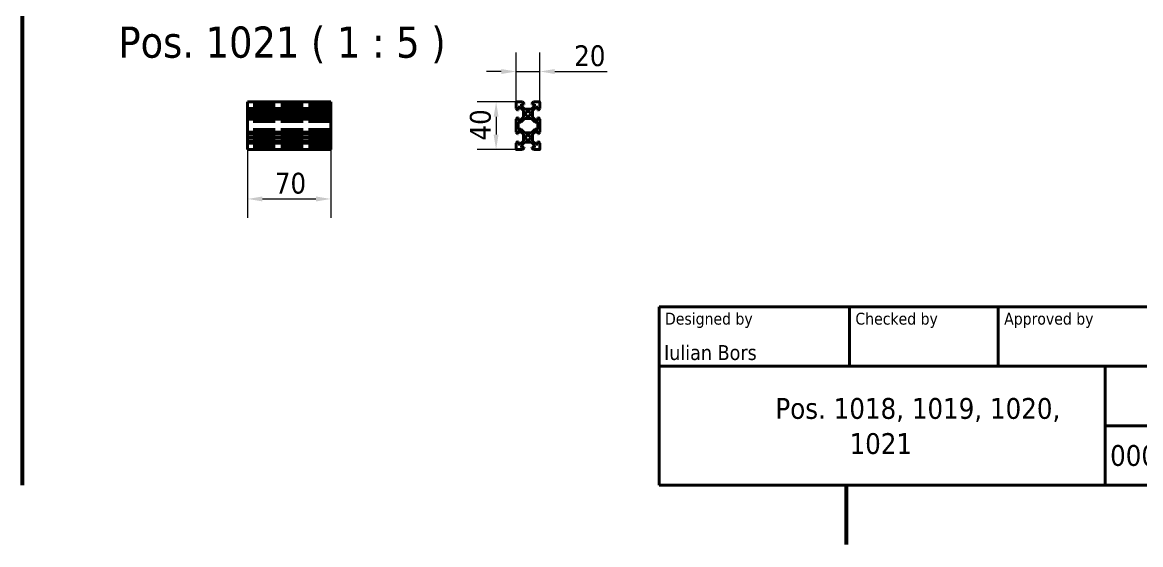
# Model space of a CAD drawing. Header units: millimetres. Extents: x 0 to 1485, y 0 to 1050.
# Drawn here: x 50 to 990, y 0 to 439 of the extents above; entities that cross this region are included whole.
import ezdxf
from ezdxf.enums import TextEntityAlignment as Align

# ---------------------------------------------------------------- set-up
doc = ezdxf.new("R2010")
doc.units = ezdxf.units.MM
doc.header["$LTSCALE"] = 5
doc.linetypes.add('DASHED', pattern=[0.2068, 0.1655, -0.0413])
for name, color, linetype, lineweight in [('Border (ISO)', 7, 'Continuous', 70), ('Dimension (ISO)', 7, 'Continuous', 25), ('Hidden (ISO)', 7, 'DASHED', 35), ('Symbol (ISO)', 7, 'Continuous', 25), ('Title (ISO)', 7, 'Continuous', 50), ('Visible (ISO)', 7, 'Continuous', 50)]:
    doc.layers.add(name, color=color, linetype=linetype, lineweight=lineweight)
doc.styles.add('Note Text (ISO)', font='tahoma.ttf')
doc.styles.add('Text Style39', font='tahoma.ttf')
doc.styles.add('Text Style41', font='tahoma.ttf')
doc.styles.add('Text Style42', font='tahoma.ttf')
doc.dimstyles.new('Default - Method 1b (ISO)', dxfattribs={"dimscale": 5, "dimtxt": 3.5, "dimasz": 2.5, "dimexe": 3.175, "dimexo": 0, "dimgap": 0.762, "dimtad": 1, "dimtoh": 1, "dimrnd": 1e-08, "dimtxsty": 'Note Text (ISO)', "dimcen": 0.09, "dimdle": 10, "dimclrd": 256, "dimclre": 256, "dimclrt": 256, "dimazin": 2, "dimtfac": 1, "dimtmove": 0, "dimatfit": 3, "dimfxl": 0, "dimtolj": 1, "dimlwd": -1, "dimlwe": -1, "dimarcsym": 0})

# ---------------------------------------------------------------- blocks, each defined once
blk = doc.blocks.new('Borders Default Border')
at = {"layer": 'Border (ISO)', "flags": 128}
for points in [[(10, 10), (10, 200)], [(148.5, 0), (148.5, 10)]]:
    blk.add_lwpolyline(points, dxfattribs=at)
blk = doc.blocks.new('Title Blocks I.A.B')
at = {"layer": 'Title (ISO)'}
for p, q in [((270.07, 130), (100.07, 130)), ((100.07, 130), (100.07, 100)), ((132.07, 120), (132.07, 130)), ((157.07, 120), (157.07, 130)), ((197.07, 120), (197.07, 130)), ((220.07, 120), (220.07, 130)), ((250.07, 120), (250.07, 130)), ((270.07, 100), (270.07, 130)), ((100.07, 120), (270.07, 120)), ((175.07, 120), (175.07, 100)), ((270.07, 110), (175.07, 110)), ((235.07, 100), (235.07, 110)), ((250.07, 100), (250.07, 110)), ((100.07, 100), (270.07, 100))]:
    blk.add_line(p, q, dxfattribs=at)
at = {"layer": 'Title (ISO)', "style": 'Text Style41'}
for s, p in [('Designed by', (101.07, 129)), ('Checked by', (133.07, 129)), ('Approved by', (158.07, 129)), ('Date', (221.07, 129))]:
    blk.add_text(s, height=2, dxfattribs=at).set_placement(p, align=Align.TOP_LEFT)
blk.add_text('Date', height=2, dxfattribs=at).set_placement((196.07, 129), align=Align.TOP_RIGHT)
for s, p in [('Edition', (242.57, 109)), ('Sheet', (260.07, 109))]:
    blk.add_text(s, height=2, dxfattribs=at).set_placement(p, align=Align.TOP_CENTER)
at = {"layer": 'Title (ISO)', "style": 'Note Text (ISO)'}
blk.add_text('1 / 1 ', height=3.5, dxfattribs=at).set_placement((260.07, 103.5), align=Align.MIDDLE_CENTER)
at = {"layer": 'Title (ISO)', "style": 'Text Style39'}
for tag, p in [('CHECKED_BY', (133.07, 121)), ('ENG_APPROVED_BY', (158.07, 121))]:
    blk.add_attdef(tag, text='', height=2.5, dxfattribs=at).set_placement(p, align=Align.BOTTOM_LEFT)
blk.add_attdef('ENG_APPROVAL_DATE', text='', height=2.5, dxfattribs=at).set_placement((196.07, 121), align=Align.BOTTOM_RIGHT)
at = {"layer": 'Title (ISO)'}
for tag, p, height, style in [('CREATION_DATE_001', (220.91, 121.54), 2.5, 'Text Style39'), ('AUTHOR_001', (100.92, 121.05), 2.5, 'Text Style39'), ('COMPANY_001', (103.88, 111.16), 3.5, 'Note Text (ISO)'), ('COMPANY_002', (132.09, 105.25), 3.5, 'Note Text (ISO)'), ('PART_NUMBER_001', (175.88, 103.25), 3.5, 'Note Text (ISO)')]:
    blk.add_attdef(tag, p, '', height=height, dxfattribs=dict(at, style=style))
at = {"layer": 'Title (ISO)', "style": 'Note Text (ISO)'}
for tag, p in [('TITLE', (222.57, 115)), ('REVISION_NUMBER', (242.57, 103.5))]:
    blk.add_attdef(tag, text='', height=3.5, dxfattribs=at).set_placement(p, align=Align.MIDDLE_CENTER)
blk = doc.blocks.new('*D15')
at = {"layer": 'Defpoints', "color": 0}
for p in [(484.9, 397.83), (464.9, 371.73), (484.9, 371.73)]:
    blk.add_point(p, dxfattribs=at)
at = {"layer": 'Dimension (ISO)'}
for p, q in [((464.9, 371.73), (464.9, 413.7)), ((484.9, 371.73), (484.9, 413.7)), ((452.4, 397.83), (439.9, 397.83)), ((464.9, 397.83), (484.9, 397.83)), ((497.4, 397.83), (541.54, 397.83))]:
    blk.add_line(p, q, dxfattribs=at)
for points in [[(452.4, 399.91), (452.4, 395.74), (464.9, 397.83)], [(497.4, 399.91), (497.4, 395.74), (484.9, 397.83)]]:
    blk.add_solid(points, dxfattribs=at)
at = {"layer": 'Dimension (ISO)', "insert": (513.71, 419.87), "char_height": 17.5, "attachment_point": 1, "style": 'Note Text (ISO)'}
blk.add_mtext('\\A1;20', dxfattribs=at)
blk = doc.blocks.new('*D16')
at = {"layer": 'Defpoints', "color": 0}
for p in [(465.4, 372.23), (448.08, 332.23), (465.4, 332.23)]:
    blk.add_point(p, dxfattribs=at)
at = {"layer": 'Dimension (ISO)'}
for p, q in [((465.4, 372.23), (432.21, 372.23)), ((448.08, 359.73), (448.08, 344.73)), ((465.4, 332.23), (432.21, 332.23))]:
    blk.add_line(p, q, dxfattribs=at)
for points in [[(446, 359.73), (450.16, 359.73), (448.08, 372.23)], [(446, 344.73), (450.16, 344.73), (448.08, 332.23)]]:
    blk.add_solid(points, dxfattribs=at)
at = {"layer": 'Dimension (ISO)', "insert": (426.05, 339.81), "char_height": 17.5, "attachment_point": 1, "rotation": 90, "style": 'Note Text (ISO)'}
blk.add_mtext('\\A1;40', dxfattribs=at)
blk = doc.blocks.new('*D17')
at = {"layer": 'Defpoints', "color": 0}
for p in [(239.23, 346.81), (309.23, 346.81), (309.23, 290.67)]:
    blk.add_point(p, dxfattribs=at)
at = {"layer": 'Dimension (ISO)'}
for p, q in [((239.23, 346.81), (239.23, 274.8)), ((309.23, 346.81), (309.23, 274.8)), ((251.73, 290.67), (296.73, 290.67))]:
    blk.add_line(p, q, dxfattribs=at)
for points in [[(251.73, 292.76), (251.73, 288.59), (239.23, 290.67)], [(296.73, 292.76), (296.73, 288.59), (309.23, 290.67)]]:
    blk.add_solid(points, dxfattribs=at)
at = {"layer": 'Dimension (ISO)', "insert": (262.16, 312.7), "char_height": 17.5, "attachment_point": 1, "style": 'Note Text (ISO)'}
blk.add_mtext('\\A1;70', dxfattribs=at)

msp = doc.modelspace()

# ---------------------------------------------------------------- linework, layer by layer
at = {"layer": 'Hidden (ISO)', "ltscale": 22.566086}
for p, q in [((309.231, 370.774), (239.231, 370.774)), ((309.231, 370.429), (239.231, 370.429)), ((309.231, 368.79), (239.231, 368.79)), ((309.231, 367.729), (239.231, 367.729)), ((309.231, 366.129), (239.231, 366.129)), ((309.231, 365.929), (239.231, 365.929)), ((309.231, 364.329), (239.231, 364.329)), ((309.231, 360.129), (239.231, 360.129)), ((309.231, 358.529), (239.231, 358.529)), ((309.231, 358.329), (239.231, 358.329)), ((309.231, 356.729), (239.231, 356.729)), ((309.231, 355.229), (239.231, 355.229)), ((309.231, 349.229), (239.231, 349.229)), ((309.231, 347.729), (239.231, 347.729)), ((309.231, 346.129), (239.231, 346.129)), ((309.231, 345.929), (239.231, 345.929)), ((309.231, 344.329), (239.231, 344.329)), ((309.231, 340.129), (239.231, 340.129)), ((309.231, 338.529), (239.231, 338.529)), ((309.231, 338.329), (239.231, 338.329)), ((309.231, 336.729), (239.231, 336.729)), ((309.231, 335.669), (239.231, 335.669)), ((309.231, 334.029), (239.231, 334.029)), ((309.231, 333.684), (239.231, 333.684))]:
    msp.add_line(p, q, dxfattribs=at)
at = {"layer": 'Visible (ISO)'}
for p, q in [((309.231, 372.229), (239.231, 372.229)), ((239.231, 372.229), (239.231, 371.729)), ((239.231, 366.809), (239.231, 371.729)), ((309.231, 366.809), (239.231, 366.809)), ((239.231, 365.354), (239.231, 366.809)), ((309.231, 371.729), (309.231, 372.229)), ((309.231, 371.729), (309.231, 366.809)), ((309.231, 366.809), (309.231, 365.354)), ((464.901, 371.729), (464.901, 366.809)), ((464.901, 366.809), (466.356, 365.354)), ((470.321, 372.229), (465.401, 372.229)), ((466.701, 367.729), (468.34, 367.729)), ((466.701, 365.354), (466.701, 367.729)), ((468.34, 367.729), (471.001, 365.069)), ((469.401, 370.429), (471.776, 370.429)), ((469.401, 368.79), (469.401, 370.429)), ((472.062, 366.129), (469.401, 368.79)), ((471.776, 370.774), (470.321, 372.229)), ((471.776, 370.429), (471.776, 370.774)), ((480.401, 368.79), (477.74, 366.129)), ((479.481, 372.229), (478.026, 370.774)), ((478.026, 370.774), (478.026, 370.429)), ((478.026, 370.429), (480.401, 370.429)), ((478.801, 365.069), (481.462, 367.729)), ((484.401, 372.229), (479.481, 372.229)), ((480.401, 370.429), (480.401, 368.79)), ((481.462, 367.729), (483.101, 367.729)), ((483.101, 367.729), (483.101, 365.354)), ((483.446, 365.354), (484.901, 366.809)), ((484.901, 366.809), (484.901, 371.729)), ((309.231, 365.354), (239.231, 365.354)), ((239.231, 365.069), (239.231, 365.354)), ((309.231, 365.069), (239.231, 365.069)), ((239.231, 362.429), (239.231, 365.069)), ((309.231, 362.429), (239.231, 362.429)), ((239.231, 362.229), (239.231, 362.429)), ((309.231, 362.229), (239.231, 362.229)), ((239.231, 362.029), (239.231, 362.229)), ((309.231, 362.029), (239.231, 362.029)), ((239.231, 359.39), (239.231, 362.029)), ((309.231, 359.39), (239.231, 359.39)), ((239.231, 359.104), (239.231, 359.39)), ((309.231, 359.104), (239.231, 359.104)), ((239.231, 357.649), (239.231, 359.104)), ((309.231, 357.649), (239.231, 357.649)), ((239.231, 346.809), (239.231, 357.649)), ((309.231, 365.354), (309.231, 365.069)), ((309.231, 365.069), (309.231, 362.429)), ((309.231, 362.429), (309.231, 362.229)), ((309.231, 362.229), (309.231, 362.029)), ((309.231, 362.029), (309.231, 359.39)), ((309.231, 359.39), (309.231, 359.104)), ((309.231, 359.104), (309.231, 357.649)), ((309.231, 357.649), (309.231, 346.809)), ((466.356, 359.104), (464.901, 357.649)), ((464.901, 357.649), (464.901, 346.809)), ((466.356, 365.354), (466.701, 365.354)), ((466.701, 359.104), (466.356, 359.104)), ((466.701, 356.729), (466.701, 359.104)), ((471.001, 359.39), (468.34, 356.729)), ((468.962, 355.229), (472.062, 358.329)), ((471.001, 365.069), (471.001, 362.429)), ((471.001, 362.429), (471.201, 362.229)), ((471.201, 362.229), (471.001, 362.029)), ((471.001, 362.029), (471.001, 359.39)), ((474.701, 366.129), (472.062, 366.129)), ((472.062, 358.329), (474.701, 358.329)), ((474.901, 365.929), (474.701, 366.129)), ((474.701, 358.329), (474.901, 358.529)), ((475.101, 366.129), (474.901, 365.929)), ((474.901, 358.529), (475.101, 358.329)), ((477.74, 366.129), (475.101, 366.129)), ((475.101, 358.329), (477.74, 358.329)), ((477.74, 358.329), (480.84, 355.229)), ((478.601, 362.229), (478.801, 362.429)), ((478.801, 362.029), (478.601, 362.229)), ((478.801, 362.429), (478.801, 365.069)), ((478.801, 359.39), (478.801, 362.029)), ((481.462, 356.729), (478.801, 359.39)), ((483.101, 365.354), (483.446, 365.354)), ((483.101, 359.104), (483.101, 356.729)), ((483.446, 359.104), (483.101, 359.104)), ((484.901, 357.649), (483.446, 359.104)), ((484.901, 346.809), (484.901, 357.649)), ((468.34, 356.729), (466.701, 356.729)), ((466.701, 355.229), (468.962, 355.229)), ((466.701, 349.229), (466.701, 355.229)), ((468.962, 349.229), (466.701, 349.229)), ((466.701, 347.729), (468.34, 347.729)), ((466.701, 345.354), (466.701, 347.729)), ((468.34, 347.729), (471.001, 345.069)), ((472.062, 346.129), (468.962, 349.229)), ((480.84, 349.229), (477.74, 346.129)), ((478.801, 345.069), (481.462, 347.729)), ((480.84, 355.229), (483.101, 355.229)), ((483.101, 349.229), (480.84, 349.229)), ((483.101, 356.729), (481.462, 356.729)), ((481.462, 347.729), (483.101, 347.729)), ((483.101, 355.229), (483.101, 349.229)), ((483.101, 347.729), (483.101, 345.354)), ((309.231, 346.809), (239.231, 346.809)), ((239.231, 345.354), (239.231, 346.809)), ((309.231, 345.354), (239.231, 345.354)), ((239.231, 345.069), (239.231, 345.354)), ((309.231, 345.069), (239.231, 345.069)), ((239.231, 342.429), (239.231, 345.069)), ((309.231, 342.429), (239.231, 342.429)), ((239.231, 342.229), (239.231, 342.429)), ((309.231, 342.229), (239.231, 342.229)), ((239.231, 342.029), (239.231, 342.229)), ((309.231, 342.029), (239.231, 342.029)), ((239.231, 339.39), (239.231, 342.029)), ((309.231, 339.39), (239.231, 339.39)), ((239.231, 339.104), (239.231, 339.39)), ((309.231, 339.104), (239.231, 339.104)), ((239.231, 337.649), (239.231, 339.104)), ((309.231, 346.809), (309.231, 345.354)), ((309.231, 345.354), (309.231, 345.069)), ((309.231, 345.069), (309.231, 342.429)), ((309.231, 342.429), (309.231, 342.229)), ((309.231, 342.229), (309.231, 342.029)), ((309.231, 342.029), (309.231, 339.39)), ((309.231, 339.39), (309.231, 339.104)), ((309.231, 339.104), (309.231, 337.649)), ((464.901, 346.809), (466.356, 345.354)), ((466.356, 339.104), (464.901, 337.649)), ((466.356, 345.354), (466.701, 345.354)), ((466.701, 339.104), (466.356, 339.104)), ((466.701, 336.729), (466.701, 339.104)), ((471.001, 339.39), (468.34, 336.729)), ((469.401, 335.669), (472.062, 338.329)), ((471.001, 345.069), (471.001, 342.429)), ((471.001, 342.429), (471.201, 342.229)), ((471.201, 342.229), (471.001, 342.029)), ((471.001, 342.029), (471.001, 339.39)), ((474.701, 346.129), (472.062, 346.129)), ((472.062, 338.329), (474.701, 338.329)), ((474.901, 345.929), (474.701, 346.129)), ((474.701, 338.329), (474.901, 338.529)), ((475.101, 346.129), (474.901, 345.929)), ((474.901, 338.529), (475.101, 338.329)), ((477.74, 346.129), (475.101, 346.129)), ((475.101, 338.329), (477.74, 338.329)), ((477.74, 338.329), (480.401, 335.669)), ((478.601, 342.229), (478.801, 342.429)), ((478.801, 342.029), (478.601, 342.229)), ((478.801, 342.429), (478.801, 345.069)), ((478.801, 339.39), (478.801, 342.029)), ((481.462, 336.729), (478.801, 339.39)), ((483.101, 345.354), (483.446, 345.354)), ((483.101, 339.104), (483.101, 336.729)), ((483.446, 339.104), (483.101, 339.104)), ((483.446, 345.354), (484.901, 346.809)), ((484.901, 337.649), (483.446, 339.104)), ((309.231, 337.649), (239.231, 337.649)), ((239.231, 332.729), (239.231, 337.649)), ((239.231, 332.729), (239.231, 332.229)), ((309.231, 332.229), (239.231, 332.229)), ((309.231, 337.649), (309.231, 332.729)), ((309.231, 332.229), (309.231, 332.729)), ((464.901, 337.649), (464.901, 332.729)), ((465.401, 332.229), (470.321, 332.229)), ((468.34, 336.729), (466.701, 336.729)), ((469.401, 334.029), (469.401, 335.669)), ((471.776, 334.029), (469.401, 334.029)), ((470.321, 332.229), (471.776, 333.684)), ((471.776, 333.684), (471.776, 334.029)), ((478.026, 334.029), (478.026, 333.684)), ((480.401, 334.029), (478.026, 334.029)), ((478.026, 333.684), (479.481, 332.229)), ((479.481, 332.229), (484.401, 332.229)), ((480.401, 335.669), (480.401, 334.029)), ((483.101, 336.729), (481.462, 336.729)), ((484.901, 332.729), (484.901, 337.649))]:
    msp.add_line(p, q, dxfattribs=at)
for centre in [(474.901, 362.229), (474.901, 342.229)]:
    msp.add_circle(centre, 2.1, dxfattribs=at)
for centre, start, end in [((465.401, 371.729), 90, 180), ((484.401, 371.729), 0, 90), ((465.401, 332.729), 180, 270), ((484.401, 332.729), 270, 0)]:
    msp.add_arc(centre, 0.5, start, end, dxfattribs=at)

# ---------------------------------------------------------------- block references
at = {"xscale": 5, "yscale": 5, "zscale": 5}
msp.add_blockref('Borders Default Border', (0, 0), dxfattribs=at)
msp.add_blockref('Title Blocks I.A.B', (84.643, -450), dxfattribs=at).add_auto_attribs({'PART_NUMBER_001': '0008-10-066P', 'COMPANY_001': '            Pos. 1018, 1019, 1020,', 'AUTHOR_001': 'Iulian Bors', 'CREATION_DATE_001': '3/14/2021', 'COMPANY_002': '1021'})

# ---------------------------------------------------------------- texts
at = {"layer": 'Symbol (ISO)', "insert": (130.734, 404.729), "char_height": 26.2, "attachment_point": 7, "style": 'Text Style42'}
msp.add_mtext('Pos. 1021 ( 1 : 5 )', dxfattribs=at)

# ---------------------------------------------------------------- dimensions: what is measured, and where the dimension line sits
at = {"layer": 'Dimension (ISO)'}
for base, p1, p2, angle, override, picture, middle in [((484.901, 397.828), (464.901, 371.729), (484.901, 371.729), 180, {"dimgap": 0.762, "dimtoh": 0, "dimdec": 2, "dimtol": 0, "dimlim": 0, "dimtp": 0, "dimtm": 0, "dimtdec": 2, "dimtofl": 1, "dimatfit": 1}, '*D15', (525.722, 397.828)), ((448.081, 332.229), (465.401, 372.229), (465.401, 332.229), 90, {"dimgap": 0.762, "dimtoh": 0, "dimdec": 2, "dimtol": 0, "dimlim": 0, "dimtp": 0, "dimtm": 0, "dimtdec": 2, "dimtofl": 0, "dimatfit": 1}, '*D16', (448.081, 352.229)), ((309.231, 290.673), (239.231, 346.809), (309.231, 346.809), 180, {"dimgap": 0.762, "dimtoh": 0, "dimdec": 2, "dimtol": 0, "dimlim": 0, "dimtp": 0, "dimtm": 0, "dimtdec": 2, "dimtofl": 0, "dimatfit": 1}, '*D17', (274.231, 290.673))]:
    dim = msp.add_linear_dim(base=base, p1=p1, p2=p2, angle=angle, dimstyle='Default - Method 1b (ISO)', override=override, dxfattribs=at)
    dim.commit()
    dim.dimension.update_dxf_attribs({"geometry": picture, "text_midpoint": middle, "dimtype": 160})

doc.saveas('drawing.dxf')
